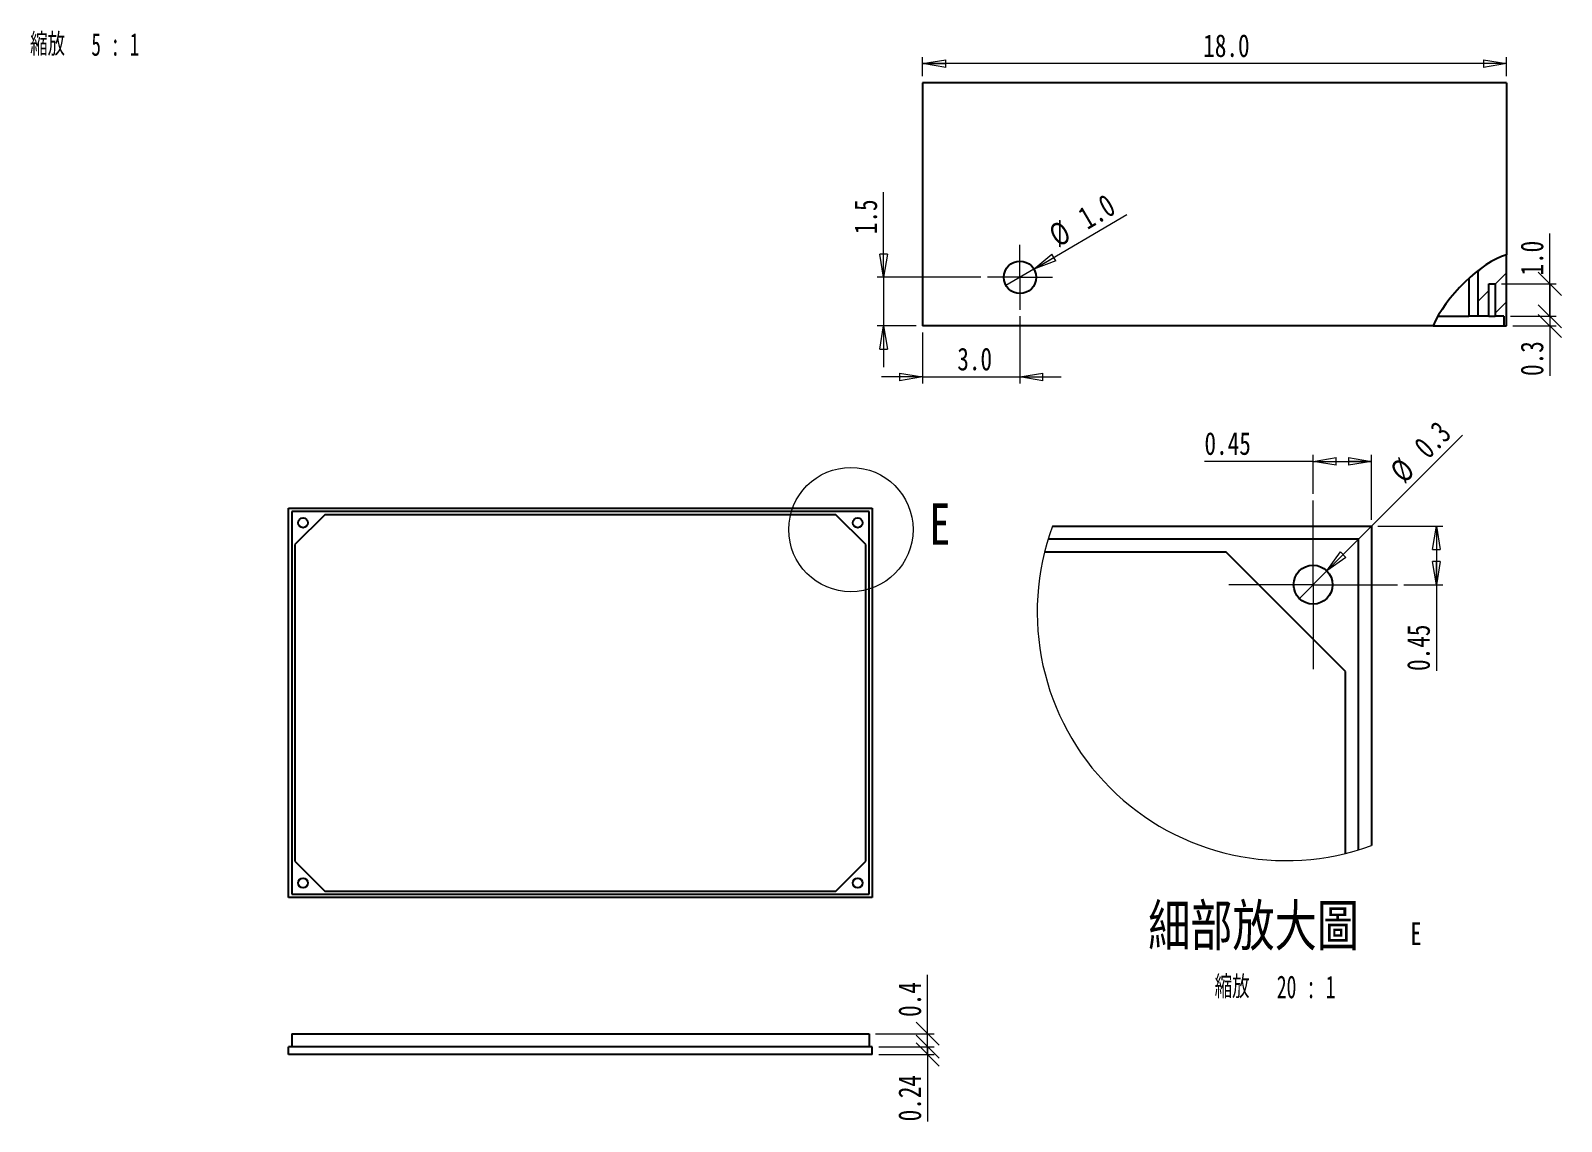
# Model space of a CAD drawing. Header units: millimetres. Extents: x -88 to 223, y -24 to 358.
# Drawn here: x -21.5 to 214.5, y -23.5 to 144.6 of the extents above; entities that cross this region are included whole.
import ezdxf

# ---------------------------------------------------------------- set-up
doc = ezdxf.new("R2010")
doc.units = ezdxf.units.MM
doc.styles.add('SLDTEXTSTYLE0', font='TXT', dxfattribs={"width": 0.75})
doc.styles.add('SLDTEXTSTYLE1', font='TXT', dxfattribs={"width": 0.7})
doc.styles.add('SLDTEXTSTYLE4', font='TXT', dxfattribs={"width": 0.75, "bigfont": 'bigfont'})
doc.styles.add('SLDTEXTSTYLE5', font='TXT', dxfattribs={"width": 0.7, "bigfont": 'bigfont'})
doc.styles.add('SLDTEXTSTYLE6', font='TXT', dxfattribs={"width": 0.62})
doc.styles.add('SLDTEXTSTYLE7', font='TXT', dxfattribs={"width": 0.633333})
doc.dimstyles.new('SLDDIMSTYLE0', dxfattribs={"dimtxt": 3.5, "dimasz": 3.556, "dimexe": 0, "dimexo": 0.0625, "dimgap": 0.875, "dimtad": 1, "dimdec": 1, "dimlfac": 0.2, "dimrnd": 1e-09, "dimzin": 4, "dimdsep": 46, "dimtxsty": 'SLDTEXTSTYLE0', "dimblk1": 'CLOSED', "dimblk2": 'CLOSED', "dimsah": 1, "dimcen": 0.09, "dimadec": 0, "dimazin": 1, "dimtfac": 1, "dimtdec": 1, "dimtofl": 0, "dimtmove": 0, "dimatfit": 3, "dimldrblk": 'CLOSED', "dimfxl": 1, "dimfrac": 2, "dimtolj": 1, "dimtzin": 12, "dimarcsym": 0})
doc.dimstyles.new('SLDDIMSTYLE10', dxfattribs={"dimtxt": 3.5, "dimasz": 3.556, "dimexe": 0, "dimexo": 0.0625, "dimgap": 0.875, "dimtad": 1, "dimdec": 1, "dimlfac": 0.2, "dimrnd": 1e-09, "dimzin": 4, "dimdsep": 46, "dimtxsty": 'SLDTEXTSTYLE0', "dimblk1": 'NONE', "dimblk2": 'CLOSED', "dimsah": 1, "dimcen": 0, "dimadec": 0, "dimazin": 1, "dimtfac": 1, "dimtdec": 1, "dimtmove": 0, "dimatfit": 3, "dimldrblk": 'NONE', "dimfxl": 1, "dimfrac": 2, "dimtolj": 1, "dimtzin": 12, "dimarcsym": 0})
doc.dimstyles.new('SLDDIMSTYLE11', dxfattribs={"dimtxt": 3.5, "dimasz": 3.556, "dimexe": 0, "dimexo": 0.0625, "dimgap": 0.875, "dimtad": 1, "dimdec": 1, "dimlfac": 0.2, "dimrnd": 1e-09, "dimdsep": 46, "dimtxsty": 'SLDTEXTSTYLE0', "dimblk1": 'OBLIQUE', "dimblk2": 'OBLIQUE', "dimsah": 1, "dimcen": 0.09, "dimadec": 0, "dimazin": 2, "dimtfac": 1, "dimtdec": 1, "dimtmove": 0, "dimatfit": 0, "dimldrblk": 'OBLIQUE', "dimfxl": 1, "dimfrac": 2, "dimtolj": 1, "dimtzin": 12, "dimarcsym": 0})
doc.dimstyles.new('SLDDIMSTYLE12', dxfattribs={"dimtxt": 3.5, "dimasz": 3.556, "dimexe": 0, "dimexo": 0.0625, "dimgap": 0.875, "dimtad": 1, "dimdec": 1, "dimlfac": 0.2, "dimrnd": 1e-09, "dimzin": 4, "dimdsep": 46, "dimtxsty": 'SLDTEXTSTYLE0', "dimblk1": 'OBLIQUE', "dimblk2": 'OBLIQUE', "dimsah": 1, "dimcen": 0.09, "dimadec": 0, "dimazin": 1, "dimtfac": 1, "dimtdec": 1, "dimtofl": 0, "dimtmove": 0, "dimatfit": 3, "dimldrblk": 'OBLIQUE', "dimfxl": 1, "dimfrac": 2, "dimtolj": 1, "dimtzin": 12, "dimarcsym": 0})
doc.dimstyles.new('SLDDIMSTYLE20', dxfattribs={"dimtxt": 3.5, "dimasz": 3.556, "dimexe": 0, "dimexo": 0.0625, "dimgap": 0.875, "dimtad": 1, "dimlfac": 0.05, "dimrnd": 1e-09, "dimdsep": 46, "dimtxsty": 'SLDTEXTSTYLE0', "dimblk1": 'CLOSED', "dimblk2": 'CLOSED', "dimsah": 1, "dimcen": 0.09, "dimadec": 0, "dimazin": 2, "dimtfac": 1, "dimtofl": 0, "dimtmove": 0, "dimatfit": 3, "dimldrblk": 'CLOSED', "dimfxl": 1, "dimfrac": 2, "dimtolj": 1, "dimtzin": 12, "dimarcsym": 0})
doc.dimstyles.new('SLDDIMSTYLE21', dxfattribs={"dimtxt": 3.5, "dimasz": 3.556, "dimexe": 0, "dimexo": 0.0625, "dimgap": 0.875, "dimtad": 1, "dimdec": 1, "dimlfac": 0.05, "dimrnd": 1e-09, "dimdsep": 46, "dimtxsty": 'SLDTEXTSTYLE0', "dimblk1": 'NONE', "dimblk2": 'CLOSED', "dimsah": 1, "dimcen": 0, "dimadec": 0, "dimazin": 2, "dimtfac": 1, "dimtdec": 1, "dimtmove": 0, "dimatfit": 3, "dimldrblk": 'NONE', "dimfxl": 1, "dimfrac": 2, "dimtolj": 1, "dimtzin": 12, "dimarcsym": 0})
doc.dimstyles.new('SLDDIMSTYLE22', dxfattribs={"dimtxt": 3.5, "dimasz": 3.556, "dimexe": 0, "dimexo": 0.0625, "dimgap": 0.875, "dimtad": 1, "dimlfac": 0.2, "dimrnd": 1e-09, "dimdsep": 46, "dimtxsty": 'SLDTEXTSTYLE0', "dimblk1": 'OBLIQUE', "dimblk2": 'OBLIQUE', "dimsah": 1, "dimcen": 0.09, "dimadec": 0, "dimazin": 2, "dimtfac": 1, "dimtmove": 0, "dimatfit": 0, "dimldrblk": 'OBLIQUE', "dimfxl": 1, "dimfrac": 2, "dimtolj": 1, "dimtzin": 12, "dimarcsym": 0})
doc.dimstyles.new('SLDDIMSTYLE8', dxfattribs={"dimtxt": 3.5, "dimasz": 3.556, "dimexe": 0, "dimexo": 0.0625, "dimgap": 0.875, "dimtad": 1, "dimdec": 1, "dimlfac": 0.2, "dimrnd": 1e-09, "dimzin": 4, "dimdsep": 46, "dimtxsty": 'SLDTEXTSTYLE0', "dimblk1": 'CLOSED', "dimblk2": 'CLOSED', "dimsah": 1, "dimcen": 0.09, "dimadec": 0, "dimazin": 1, "dimtfac": 1, "dimtdec": 1, "dimtmove": 0, "dimatfit": 0, "dimldrblk": 'CLOSED', "dimfxl": 1, "dimfrac": 2, "dimtolj": 1, "dimtzin": 12, "dimarcsym": 0})
doc.dimstyles.new('SLDDIMSTYLE9', dxfattribs={"dimtxt": 3.5, "dimasz": 3.556, "dimexe": 0, "dimexo": 0.0625, "dimgap": 0.875, "dimtad": 1, "dimdec": 1, "dimlfac": 0.2, "dimrnd": 1e-09, "dimzin": 12, "dimdsep": 46, "dimtxsty": 'SLDTEXTSTYLE0', "dimblk1": 'CLOSED', "dimblk2": 'CLOSED', "dimsah": 1, "dimcen": 0.09, "dimadec": 0, "dimazin": 3, "dimtfac": 1, "dimtmove": 0, "dimatfit": 0, "dimldrblk": 'CLOSED', "dimfxl": 1, "dimfrac": 2, "dimtolj": 1, "dimtzin": 12, "dimarcsym": 0})

# ---------------------------------------------------------------- blocks, each defined once
blk = doc.blocks.new('_Closed')
at = {"color": 0, "linetype": 'ByBlock', "lineweight": -2}
for p, q in [((-1, 0.166667), (0, 0)), ((-1, 0.166667), (-1, -0.166667)), ((0, 0), (-1, -0.166667)), ((0, 0), (-1, 0))]:
    blk.add_line(p, q, dxfattribs=at)
blk = doc.blocks.new('_D_14')
at = {"color": 7, "linetype": 'Continuous', "lineweight": 0, "transparency": 16777216}
for p, q in [((116.02, 137.54), (116.02, 140.49)), ((206.02, 139.49), (116.02, 139.49)), ((206.02, 137.54), (206.02, 140.49))]:
    blk.add_line(p, q, dxfattribs=at)
at = {"color": 7, "linetype": 'Continuous', "lineweight": 18, "transparency": 16777216, "xscale": 3.556, "yscale": 3.556, "rotation": 180.0000000000004}
blk.add_blockref('_Closed', (116.02, 139.49, 30), dxfattribs=at)
at = {"color": 7, "linetype": 'Continuous', "lineweight": 18, "transparency": 16777216, "xscale": 3.556, "yscale": 3.556}
blk.add_blockref('_Closed', (206.02, 139.49, 30), dxfattribs=at)
at = {"color": 7, "linetype": 'Continuous', "lineweight": 18, "transparency": 16777216, "insert": (159.28, 144), "char_height": 3.5, "attachment_point": 1, "style": 'SLDTEXTSTYLE0'}
blk.add_mtext('18.0', dxfattribs=at)
blk = doc.blocks.new('_D_15')
at = {"color": 7, "linetype": 'Continuous', "lineweight": 0, "transparency": 16777216}
for p, q in [((131.02, 100.54), (131.02, 90.18)), ((116.02, 98.04), (116.02, 90.18)), ((116.02, 91.18), (109.67, 91.18)), ((116.02, 91.18), (131.02, 91.18)), ((131.02, 91.18), (137.37, 91.18))]:
    blk.add_line(p, q, dxfattribs=at)
at = {"color": 7, "linetype": 'Continuous', "lineweight": 18, "transparency": 16777216, "xscale": 3.556, "yscale": 3.556}
blk.add_blockref('_Closed', (116.02, 91.18, 30), dxfattribs=at)
at = {"color": 7, "linetype": 'Continuous', "lineweight": 18, "transparency": 16777216, "xscale": 3.556, "yscale": 3.556, "rotation": 180.0000000000004}
blk.add_blockref('_Closed', (131.02, 91.18, 30), dxfattribs=at)
at = {"color": 7, "linetype": 'Continuous', "lineweight": 18, "transparency": 16777216, "insert": (121.37, 95.7), "char_height": 3.5, "attachment_point": 1, "style": 'SLDTEXTSTYLE0'}
blk.add_mtext('3.0', dxfattribs=at)
blk = doc.blocks.new('_D_16')
at = {"color": 7, "linetype": 'Continuous', "lineweight": 0, "transparency": 16777216}
for p, q in [((110.01, 106.54), (110.01, 119.65)), ((125.02, 106.54), (109.01, 106.54)), ((110.01, 106.54), (110.01, 99.04)), ((115.02, 99.04), (109.01, 99.04)), ((110.01, 99.04), (110.01, 92.69))]:
    blk.add_line(p, q, dxfattribs=at)
at = {"color": 7, "linetype": 'Continuous', "lineweight": 18, "transparency": 16777216, "xscale": 3.556, "yscale": 3.556}
for p, rotation in [((110.01, 106.54, 30), 270.0000000000004), ((110.01, 99.04, 30), 90.0000000000004)]:
    blk.add_blockref('_Closed', p, dxfattribs=dict(at, rotation=rotation))
at = {"color": 7, "linetype": 'Continuous', "lineweight": 18, "transparency": 16777216, "insert": (105.5, 113.19), "char_height": 3.5, "attachment_point": 1, "rotation": 90, "style": 'SLDTEXTSTYLE0'}
blk.add_mtext('1.5', dxfattribs=at)
blk = doc.blocks.new('_D_17')
at = {"color": 7, "linetype": 'Continuous', "lineweight": 0, "transparency": 16777216}
for q in [(147.51, 116.23), (128.87, 105.27)]:
    blk.add_line((133.18, 107.81), q, dxfattribs=at)
at = {"color": 7, "linetype": 'Continuous', "lineweight": 18, "transparency": 16777216, "xscale": 3.556, "yscale": 3.556, "rotation": 210.4393434877259}
blk.add_blockref('_Closed', (133.18, 107.81, 30), dxfattribs=at)
at = {"color": 7, "linetype": 'Continuous', "lineweight": 18, "transparency": 16777216, "char_height": 3.5, "attachment_point": 1, "rotation": 30.4393, "style": 'SLDTEXTSTYLE0'}
for s, insert in [('1.0', (139.65, 116.84)), ('%%c', (135.13, 114.12))]:
    blk.add_mtext(s, dxfattribs=dict(at, insert=insert))
blk = doc.blocks.new('_None')
blk = doc.blocks.new('_Oblique')
at = {"color": 0, "linetype": 'ByBlock', "lineweight": -2}
blk.add_line((-0.5, -0.5), (0.5, 0.5), dxfattribs=at)
blk = doc.blocks.new('_D_18')
at = {"color": 7, "linetype": 'Continuous', "lineweight": 0, "transparency": 16777216}
for p, q in [((212.7, 100.54), (212.7, 106.89)), ((206.62, 100.54), (213.7, 100.54)), ((212.7, 100.54), (212.7, 99.04)), ((207.02, 99.04), (213.7, 99.04)), ((212.7, 99.04), (212.7, 91.34))]:
    blk.add_line(p, q, dxfattribs=at)
at = {"color": 7, "linetype": 'Continuous', "lineweight": 18, "transparency": 16777216, "xscale": 3.556, "yscale": 3.556}
for p, rotation in [((212.7, 100.54, 30), 270.0000000000004), ((212.7, 99.04, 30), 90.0000000000004)]:
    blk.add_blockref('_Oblique', p, dxfattribs=dict(at, rotation=rotation))
at = {"color": 7, "linetype": 'Continuous', "lineweight": 18, "transparency": 16777216, "insert": (208.19, 91.34), "char_height": 3.5, "attachment_point": 1, "rotation": 90, "style": 'SLDTEXTSTYLE0'}
blk.add_mtext('0.3', dxfattribs=at)
blk = doc.blocks.new('_D_19')
at = {"color": 7, "linetype": 'Continuous', "lineweight": 0, "transparency": 16777216}
for p, q in [((212.7, 105.54), (212.7, 113.28)), ((205.27, 105.54), (213.7, 105.54)), ((212.7, 105.54), (212.7, 100.54)), ((206.62, 100.54), (213.7, 100.54))]:
    blk.add_line(p, q, dxfattribs=at)
at = {"color": 7, "linetype": 'Continuous', "lineweight": 18, "transparency": 16777216, "xscale": 3.556, "yscale": 3.556}
for p, rotation in [((212.7, 105.54, 30), 90.0000000000004), ((212.7, 100.54, 30), 270.0000000000004)]:
    blk.add_blockref('_Oblique', p, dxfattribs=dict(at, rotation=rotation))
at = {"color": 7, "linetype": 'Continuous', "lineweight": 18, "transparency": 16777216, "insert": (208.19, 106.81), "char_height": 3.5, "attachment_point": 1, "rotation": 90, "style": 'SLDTEXTSTYLE0'}
blk.add_mtext('1.0', dxfattribs=at)
blk = doc.blocks.new('SW_CENTERMARKSYMBOL_4')
at = {"color": 0, "linetype": 'Continuous', "lineweight": 18}
for p, q in [((0, 2.5), (0, 5)), ((0, 0), (0, 2.5)), ((-2.5, 0), (-5, 0)), ((0, 0), (-2.5, 0)), ((0, 0), (0, -2.5)), ((0, 0), (2.5, 0)), ((2.5, 0), (5, 0)), ((0, -2.5), (0, -5))]:
    blk.add_line(p, q, dxfattribs=at)
blk = doc.blocks.new('_D_32')
at = {"color": 7, "linetype": 'Continuous', "lineweight": 0, "transparency": 16777216}
for p, q in [((176.21, 78.17), (159.47, 78.17)), ((176.21, 73.17), (176.21, 79.17)), ((176.21, 78.17), (185.21, 78.17)), ((185.21, 69.17), (185.21, 79.17))]:
    blk.add_line(p, q, dxfattribs=at)
at = {"color": 7, "linetype": 'Continuous', "lineweight": 18, "transparency": 16777216, "xscale": 3.556, "yscale": 3.556, "rotation": 180.0000000000004}
blk.add_blockref('_Closed', (176.21, 78.17, -1.6), dxfattribs=at)
at = {"color": 7, "linetype": 'Continuous', "lineweight": 18, "transparency": 16777216, "xscale": 3.556, "yscale": 3.556}
blk.add_blockref('_Closed', (185.21, 78.17, -1.6), dxfattribs=at)
at = {"color": 7, "linetype": 'Continuous', "lineweight": 18, "transparency": 16777216, "insert": (159.47, 82.68), "char_height": 3.5, "attachment_point": 1, "style": 'SLDTEXTSTYLE0'}
blk.add_mtext('0.45', dxfattribs=at)
blk = doc.blocks.new('_D_33')
at = {"color": 7, "linetype": 'Continuous', "lineweight": 0, "transparency": 16777216}
for p, q in [((186.21, 68.17), (196.21, 68.17)), ((195.21, 68.17), (195.21, 59.17)), ((190.21, 59.17), (196.21, 59.17)), ((195.21, 59.17), (195.21, 45.88))]:
    blk.add_line(p, q, dxfattribs=at)
at = {"color": 7, "linetype": 'Continuous', "lineweight": 18, "transparency": 16777216, "xscale": 3.556, "yscale": 3.556}
for p, rotation in [((195.21, 68.17, -1.6), 90.0000000000004), ((195.21, 59.17, -1.6), 270.0000000000004)]:
    blk.add_blockref('_Closed', p, dxfattribs=dict(at, rotation=rotation))
at = {"color": 7, "linetype": 'Continuous', "lineweight": 18, "transparency": 16777216, "insert": (190.7, 45.88), "char_height": 3.5, "attachment_point": 1, "rotation": 90, "style": 'SLDTEXTSTYLE0'}
blk.add_mtext('0.45', dxfattribs=at)
blk = doc.blocks.new('_D_34')
at = {"color": 7, "linetype": 'Continuous', "lineweight": 0, "transparency": 16777216}
for q in [(199.26, 82.22), (174.09, 57.05)]:
    blk.add_line((178.33, 61.29), q, dxfattribs=at)
at = {"color": 7, "linetype": 'Continuous', "lineweight": 18, "transparency": 16777216, "xscale": 3.556, "yscale": 3.556, "rotation": 225.0000000000005}
blk.add_blockref('_Closed', (178.33, 61.29, -1.6), dxfattribs=at)
at = {"color": 7, "linetype": 'Continuous', "lineweight": 18, "transparency": 16777216, "char_height": 3.5, "attachment_point": 1, "rotation": 45, "style": 'SLDTEXTSTYLE0'}
for s, insert in [('0.3', (191.47, 80.87)), ('%%c', (187.78, 77.1))]:
    blk.add_mtext(s, dxfattribs=dict(at, insert=insert))
blk = doc.blocks.new('SW_CENTERMARKSYMBOL_6')
at = {"color": 0, "linetype": 'Continuous', "lineweight": 18}
for p, q in [((0, 10), (0, 13)), ((0, 0), (0, 10)), ((-10, 0), (-13, 0)), ((0, 0), (-10, 0)), ((0, 0), (0, -10)), ((0, 0), (10, 0)), ((10, 0), (13, 0)), ((0, -10), (0, -13))]:
    blk.add_line(p, q, dxfattribs=at)
blk = doc.blocks.new('_D_35')
at = {"color": 7, "linetype": 'Continuous', "lineweight": 0, "transparency": 16777216}
for p, q in [((116.79, -12.04), (116.79, -5.69)), ((109.27, -12.04), (117.79, -12.04)), ((109.27, -13.24), (117.79, -13.24)), ((116.79, -13.24), (116.79, -12.04)), ((116.79, -13.24), (116.79, -23.54))]:
    blk.add_line(p, q, dxfattribs=at)
at = {"color": 7, "linetype": 'Continuous', "lineweight": 18, "transparency": 16777216, "xscale": 3.556, "yscale": 3.556}
for p, rotation in [((116.79, -12.04, 30), 270.0000000000004), ((116.79, -13.24, 30), 90.0000000000004)]:
    blk.add_blockref('_Oblique', p, dxfattribs=dict(at, rotation=rotation))
at = {"color": 7, "linetype": 'Continuous', "lineweight": 18, "transparency": 16777216, "insert": (112.28, -23.54), "char_height": 3.5, "attachment_point": 1, "rotation": 90, "style": 'SLDTEXTSTYLE0'}
blk.add_mtext('0.24', dxfattribs=at)
blk = doc.blocks.new('_D_36')
at = {"color": 7, "linetype": 'Continuous', "lineweight": 0, "transparency": 16777216}
for p, q in [((116.79, -10.04), (116.79, -0.98)), ((108.77, -10.04), (117.79, -10.04)), ((116.79, -12.04), (116.79, -10.04)), ((109.27, -12.04), (117.79, -12.04)), ((116.79, -12.04), (116.79, -18.39))]:
    blk.add_line(p, q, dxfattribs=at)
at = {"color": 7, "linetype": 'Continuous', "lineweight": 18, "transparency": 16777216, "xscale": 3.556, "yscale": 3.556}
for p, rotation in [((116.79, -10.04, 30), 270.0000000000004), ((116.79, -12.04, 30), 90.0000000000004)]:
    blk.add_blockref('_Oblique', p, dxfattribs=dict(at, rotation=rotation))
at = {"color": 7, "linetype": 'Continuous', "lineweight": 18, "transparency": 16777216, "insert": (112.28, -7.44), "char_height": 3.5, "attachment_point": 1, "rotation": 90, "style": 'SLDTEXTSTYLE0'}
blk.add_mtext('0.4', dxfattribs=at)

msp = doc.modelspace()

# ---------------------------------------------------------------- hatches: boundary and pattern name
at = {"linetype": 'Continuous', "lineweight": 18}
h = msp.add_hatch(dxfattribs=at)
h.set_pattern_fill('ANSI31', style=0)
edge = h.paths.add_edge_path(flags=0)
edge.add_line((206.025, 99.041), (206.025, 110.003))
edge.add_spline(control_points=[(206.025, 110.003), (204.692, 109.631), (203.172, 108.764), (201.675, 107.607)], knot_values=[0.388509, 0.388509, 0.388509, 0.388509, 0.4798135, 0.4798135, 0.4798135, 0.4798135], weights=[1, 1, 1, 1], degree=3, periodic=0)
edge.add_line((201.675, 107.607), (201.675, 100.541))
edge.add_line((201.675, 100.541), (203.275, 100.541))
edge.add_line((203.275, 100.541), (203.275, 105.541))
edge.add_line((203.275, 105.541), (204.275, 105.541))
edge.add_line((204.275, 105.541), (204.275, 100.541))
edge.add_line((204.275, 100.541), (205.625, 100.541))
edge.add_line((205.625, 100.541), (205.625, 99.041))
edge.add_line((205.625, 99.041), (206.025, 99.041))

# ---------------------------------------------------------------- linework, layer by layer
at = {"color": 7, "linetype": 'Continuous', "lineweight": 25}
for p, q in [((116.025, 136.541), (116.025, 99.041)), ((206.025, 136.541), (116.025, 136.541)), ((206.025, 136.541), (206.025, 110.003)), ((206.025, 99.041), (206.025, 110.003)), ((200.225, 106.369), (200.225, 100.541)), ((201.675, 100.541), (201.675, 107.607)), ((203.275, 100.541), (203.275, 105.541)), ((203.275, 105.541), (204.275, 105.541)), ((204.275, 105.541), (204.275, 100.541)), ((195.442, 100.541), (200.225, 100.541)), ((201.675, 100.541), (200.225, 100.541)), ((203.275, 100.541), (201.675, 100.541)), ((203.275, 100.541), (204.275, 100.541)), ((205.625, 100.541), (204.275, 100.541)), ((205.625, 100.541), (205.625, 99.041)), ((194.708, 99.041), (116.025, 99.041)), ((194.708, 99.041), (205.625, 99.041)), ((205.625, 99.041), (206.025, 99.041)), ((18.27, 70.958), (108.27, 70.958)), ((18.27, 10.958), (18.27, 70.958)), ((108.27, 70.958), (108.27, 10.958)), ((18.77, 70.458), (18.77, 11.458)), ((107.77, 70.458), (18.77, 70.458)), ((23.87, 69.958), (19.27, 65.358)), ((102.67, 69.958), (23.87, 69.958)), ((107.27, 65.358), (102.67, 69.958)), ((107.77, 11.458), (107.77, 70.458)), ((183.21, 66.171), (135.352, 66.171)), ((136.024, 68.171), (185.21, 68.171)), ((183.21, 18.314), (183.21, 66.171)), ((185.21, 68.171), (185.21, 18.985)), ((19.27, 65.358), (19.27, 16.558)), ((107.27, 16.558), (107.27, 65.358)), ((162.81, 64.171), (134.8, 64.171)), ((181.21, 45.771), (162.81, 64.171)), ((181.21, 17.761), (181.21, 45.771)), ((19.27, 16.558), (23.87, 11.958)), ((102.67, 11.958), (107.27, 16.558)), ((23.87, 11.958), (102.67, 11.958)), ((108.27, 10.958), (18.27, 10.958)), ((18.77, 11.458), (107.77, 11.458)), ((18.77, -10.043), (107.77, -10.043)), ((18.77, -10.043), (18.77, -12.043)), ((107.77, -10.043), (107.77, -12.043)), ((18.27, -13.243), (18.27, -12.043)), ((108.27, -12.043), (18.27, -12.043)), ((108.27, -13.243), (18.27, -13.243)), ((108.27, -13.243), (108.27, -12.043))]:
    msp.add_line(p, q, dxfattribs=at)
for centre, radius in [((131.025, 106.541), 2.5), ((20.52, 68.708), 0.75), ((106.02, 68.708), 0.75), ((176.21, 59.171), 3), ((20.52, 13.208), 0.75), ((106.02, 13.208), 0.75)]:
    msp.add_circle(centre, radius, dxfattribs=at)
at = {"color": 7, "linetype": 'Continuous', "lineweight": 18}
msp.add_circle((104.97, 67.658), 9.582, dxfattribs=at)
msp.add_arc((172.01, 54.971), 38.33, 159.85614, 290.14384, dxfattribs=at)
at = {"color": 7, "linetype": 'Continuous', "lineweight": 25}
msp.add_open_spline([(206.025, 110.003), (202.081, 108.902), (196.502, 103.466), (194.708, 99.041)], degree=3, dxfattribs=at)

# ---------------------------------------------------------------- block references
at = {"color": 7, "linetype": 'Continuous', "lineweight": 18}
for name, p in [('SW_CENTERMARKSYMBOL_4', (131.025, 106.541)), ('SW_CENTERMARKSYMBOL_6', (176.21, 59.171))]:
    msp.add_blockref(name, p, dxfattribs=at)

# ---------------------------------------------------------------- texts
for s, insert, char_height, attachment_point, style in [('縮放', (-18.845, 144.191), 3.5, 2, 'SLDTEXTSTYLE5'), ('5 : 1', (-8.415, 144.191), 3.5, 2, 'SLDTEXTSTYLE6'), ('E', (117.068, 71.691), 6.35, 1, 'SLDTEXTSTYLE0'), ('{\\fPMingLiU|b0|i0|c136|p18;細部放大圖}', (167.031, 9.829), 6.35, 2, 'SLDTEXTSTYLE4'), ('E', (192.078, 7.146), 3.5, 2, 'SLDTEXTSTYLE1'), ('縮放', (163.728, -1.065), 3.5, 2, 'SLDTEXTSTYLE5'), ('20 : 1', (175.143, -1.065), 3.5, 2, 'SLDTEXTSTYLE7')]:
    msp.add_mtext(s, dxfattribs=dict(at, insert=insert, char_height=char_height, attachment_point=attachment_point, style=style))

# ---------------------------------------------------------------- dimensions: what is measured, and where the dimension line sits
for base, p1, p2, dimstyle, picture, middle in [((116.025, 139.49), (206.025, 136.541), (116.025, 136.541), 'SLDDIMSTYLE0', '_D_14', (163.805, 139.49)), ((131.025, 91.183), (116.025, 99.041), (131.025, 101.541), 'SLDDIMSTYLE8', '_D_15', (124.599, 91.183)), ((185.21, 78.171), (176.21, 72.171), (185.21, 68.171), 'SLDDIMSTYLE20', '_D_32', (163.996, 78.171))]:
    dim = msp.add_linear_dim(base=base, p1=p1, p2=p2, dimstyle=dimstyle, dxfattribs=at)
    dim.commit()
    dim.dimension.update_dxf_attribs({"geometry": picture, "text_midpoint": middle, "dimtype": 160})
for base, p1, p2, dimstyle, picture, middle in [((110.007, 99.041), (126.025, 106.541), (116.025, 99.041), 'SLDDIMSTYLE9', '_D_16', (110.007, 116.419)), ((212.704, 100.541), (204.275, 105.541), (205.625, 100.541), 'SLDDIMSTYLE12', '_D_19', (212.704, 110.047)), ((212.704, 99.041), (205.625, 100.541), (206.025, 99.041), 'SLDDIMSTYLE11', '_D_18', (212.704, 94.571)), ((195.21, 59.171), (185.21, 68.171), (189.21, 59.171), 'SLDDIMSTYLE20', '_D_33', (195.21, 50.406)), ((116.788, -10.043), (108.27, -12.043), (107.77, -10.043), 'SLDDIMSTYLE11', '_D_36', (116.788, -4.212)), ((116.788, -12.043), (108.27, -13.243), (108.27, -12.043), 'SLDDIMSTYLE22', '_D_35', (116.788, -19.019))]:
    dim = msp.add_linear_dim(base=base, p1=p1, p2=p2, angle=90, dimstyle=dimstyle, dxfattribs=at)
    dim.commit()
    dim.dimension.update_dxf_attribs({"geometry": picture, "text_midpoint": middle, "dimtype": 160})
for p1, p2, dimstyle, picture, middle in [((128.87, 105.274), (133.18, 107.807), 'SLDDIMSTYLE10', '_D_17', (142.687, 113.394)), ((174.088, 57.049), (178.331, 61.292), 'SLDDIMSTYLE21', '_D_34', (195.21, 78.171))]:
    dim = msp.add_diameter_dim_2p(p1=p1, p2=p2, dimstyle=dimstyle, dxfattribs=at)
    dim.commit()
    dim.dimension.update_dxf_attribs({"geometry": picture, "text_midpoint": middle, "dimtype": 163})

doc.saveas('drawing.dxf')
